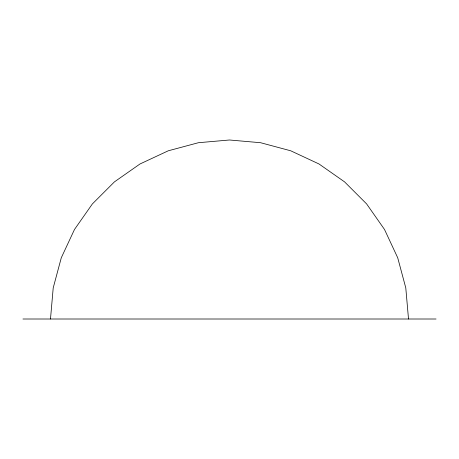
<?xml version="1.0" encoding="UTF-8"?>
<svg xmlns="http://www.w3.org/2000/svg" width="459" height="459" viewBox="0 0 459 459"><rect width="100%" height="100%" fill="white"/><g stroke="black" fill="none" stroke-linecap="round" stroke-linejoin="round"><path stroke-width="0.69" d="M50.49 319.005L53.21 287.919L61.288 257.78L74.473 229.5L92.368 203.939L114.434 181.873L139.995 163.978L168.275 150.793L198.414 142.715L229.5 139.995L260.586 142.715L290.725 150.793L319.005 163.978L344.566 181.873L366.632 203.939L384.527 229.5L397.712 257.78L405.79 287.919L408.51 319.005M22.95 319.005L436.05 319.005"/></g></svg>
